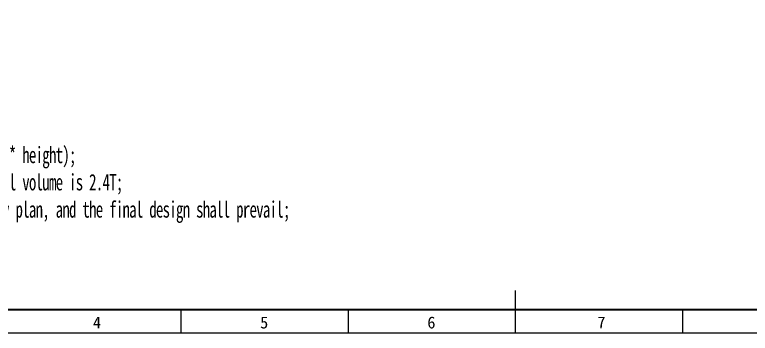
# Model space of a CAD drawing. Header units: millimetres. Extents: x 55614 to 110757, y -66981 to -47484.
# Drawn here: x 62517 to 72626, y -66981 to -62597 of the extents above; entities that cross this region are included whole.
import ezdxf

# ---------------------------------------------------------------- set-up
doc = ezdxf.new("R2010")
doc.units = ezdxf.units.MM
doc.layers.get('0').update_dxf_attribs({"lineweight": 15})
doc.layers.add('FORM', color=7, linetype='Continuous')
doc.layers.add('LY_Partlib2', color=7, linetype='Continuous')
doc.styles.add('KEHUA', font='STFANGSO.TTF')
doc.styles.add('标准', font='simsun.ttc', dxfattribs={"width": 0.667})

# ---------------------------------------------------------------- blocks, each defined once
blk = doc.blocks.new('1')
at = {"layer": 'FORM', "color": 4}
for p, q in [((2016.24, 2678.44), (2016.24, 2687.49)), ((1945.85, 2678.44), (1945.85, 2683.47)), ((1981.05, 2678.44), (1981.05, 2683.47)), ((2051.43, 2678.44), (2051.43, 2683.47))]:
    blk.add_line(p, q, dxfattribs=at)
at = {"layer": 'FORM', "color": 6}
blk.add_lwpolyline([(1805.08, 2977.08), (2227.4, 2977.08), (2227.4, 2678.44), (1805.08, 2678.44)], close=True, dxfattribs=at)
at = {"layer": 'FORM', "color": 8, "lineweight": 40}
blk.add_lwpolyline([(1810.11, 2683.47), (2222.37, 2683.47), (2222.37, 2972.06), (1810.11, 2972.06)], close=True, dxfattribs=at)
at = {"layer": 'FORM', "color": 4, "style": 'KEHUA'}
for s, p in [('4', (1927.28, 2679.47)), ('5', (1962.47, 2679.47)), ('6', (1997.67, 2679.47)), ('7', (2033.46, 2679.47))]:
    blk.add_text(s, height=2.51, dxfattribs=at).set_placement(p)

msp = doc.modelspace()

# ---------------------------------------------------------------- block references
at = {"layer": 'LY_Partlib2', "xscale": 65.28547535580151, "yscale": 65.28547535580151, "zscale": 65.28547535580151}
msp.add_blockref('1', (-62231.106, -241844.639), dxfattribs=at)

# ---------------------------------------------------------------- texts
at = {"color": 1, "insert": (57290.076, -64038.896), "char_height": 225, "width": 11599.13343, "attachment_point": 1, "style": '标准'}
msp.add_mtext('{\\T0.9;Note:\\P1、Container size: 6058 * 2438 * 2896mm (length * depth * height);\\P2、Total weight is about 17.2T，Among them, the total oil volume is 2.4T;\\P3、This diagram is only for reference in the preliminary plan, and the final design shall prevail;}', dxfattribs=at)

doc.saveas('drawing.dxf')
